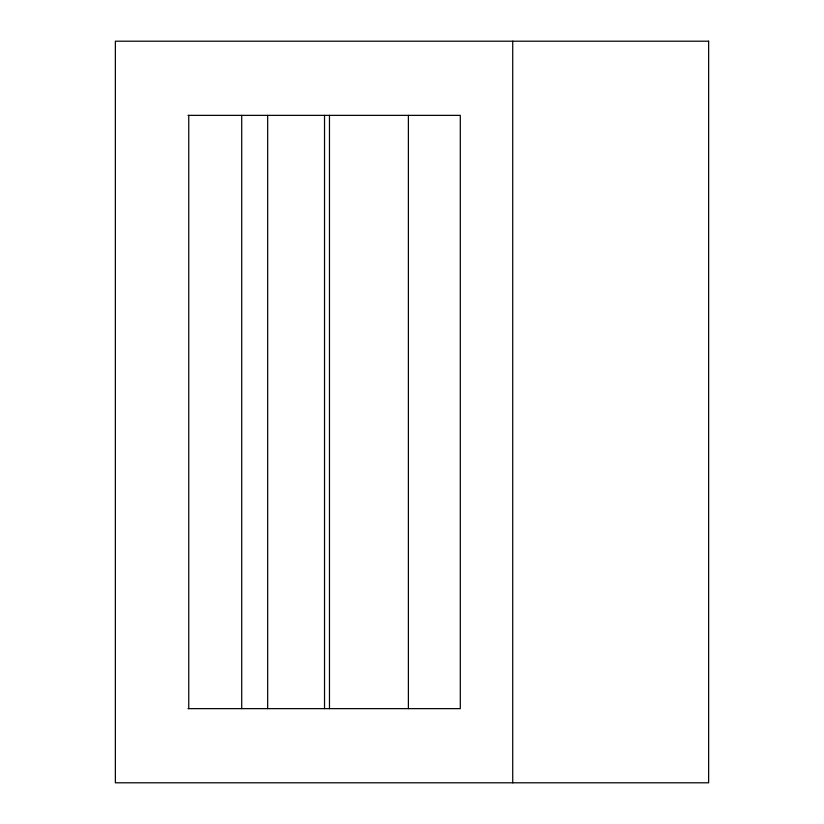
<?xml version="1.0" encoding="UTF-8"?>
<svg xmlns="http://www.w3.org/2000/svg" width="824" height="824" viewBox="0 0 824 824"><rect width="100%" height="100%" fill="white"/><g stroke="black" fill="none" stroke-linecap="round" stroke-linejoin="round"><path stroke-width="1.24" d="M188.006 115.36L460.297 115.36L460.297 708.64L188.006 708.64M512.724 41.2L512.724 782.8M408.385 115.36L408.385 708.64M329.476 115.36L329.476 708.64M324.532 115.36L324.532 708.64M267.666 115.36L267.666 708.64M241.71 115.36L241.71 708.64M188.758 115.36L188.758 708.64M708.64 41.2L115.36 41.2L115.36 782.8L708.64 782.8L708.64 41.2"/></g></svg>
